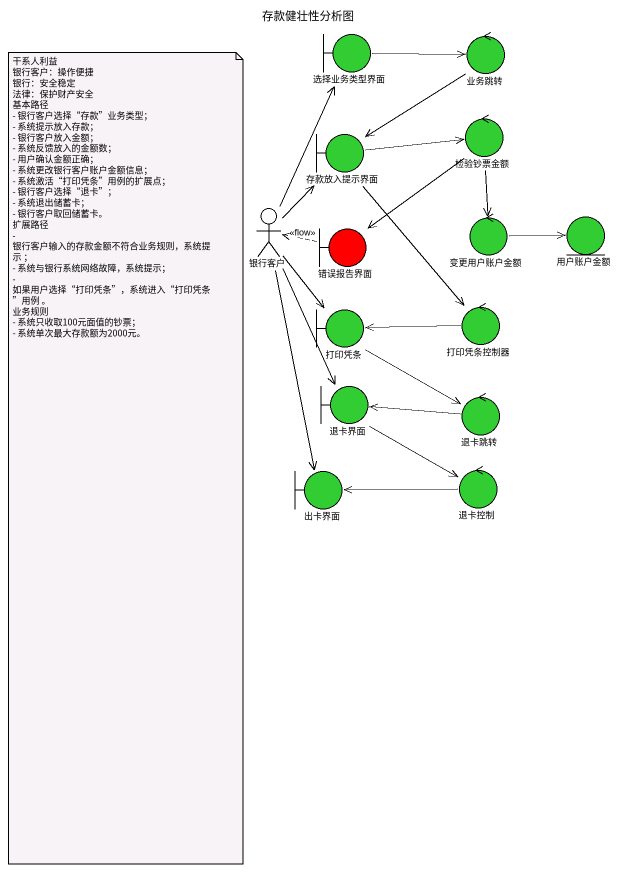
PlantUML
@startuml
title 存款健壮性分析图
boundary 选择业务类型界面 #32CD32
control 业务跳转 #32CD32
boundary 存款放入提示界面 #32CD32
control 检验钞票金额 #32CD32
actor 银行客户
boundary 错误报告界面 #FF0000
control 变更用户账户金额 #32CD32
entity 用户账户金额 #32CD32
control 打印凭条控制器 #32CD32
boundary 打印凭条 #32CD32
boundary 退卡界面 #32CD32
control 退卡跳转 #32CD32
boundary 出卡界面 #32CD32
control 退卡控制 #32CD32
选择业务类型界面 -right-> 业务跳转
业务跳转 --> 存款放入提示界面
存款放入提示界面 -right-> 检验钞票金额
存款放入提示界面 --> 打印凭条控制器
检验钞票金额 --> 错误报告界面
检验钞票金额 --> 变更用户账户金额
银行客户 -up-> 选择业务类型界面
银行客户 -up-> 存款放入提示界面
银行客户 --> 打印凭条
银行客户 --> 退卡界面
银行客户 --> 出卡界面
错误报告界面 .left.> 银行客户 : <<flow>>
变更用户账户金额 -right-> 用户账户金额
打印凭条控制器 -left-> 打印凭条
打印凭条 --> 退卡跳转
退卡界面 --> 退卡控制
退卡跳转 -left-> 退卡界面
退卡控制 -left-> 出卡界面
note as N1
  干系人利益
  银行客户：操作便捷
  银行：安全稳定
  法律：保护财产安全
  基本路径
  - 银行客户选择“存款”业务类型；
  - 系统提示放入存款；
  - 银行客户放入金额；
  - 系统反馈放入的金额数；
  - 用户确认金额正确；
  - 系统更改银行客户账户金额信息；
  - 系统激活“打印凭条”用例的扩展点；
  - 银行客户选择“退卡”；
  - 系统退出储蓄卡；
  - 银行客户取回储蓄卡。
  扩展路径
  - 银行客户输入的存款金额不符合业务规则，系统提示 ；
  - 系统与银行系统网络故障，系统提示；
  - 如果用户选择“打印凭条”，系统进入“打印凭条”用例 。
  业务规则
  - 系统只收取100元面值的钞票；
  - 系统单次最大存款额为2000元。
end note
@enduml
